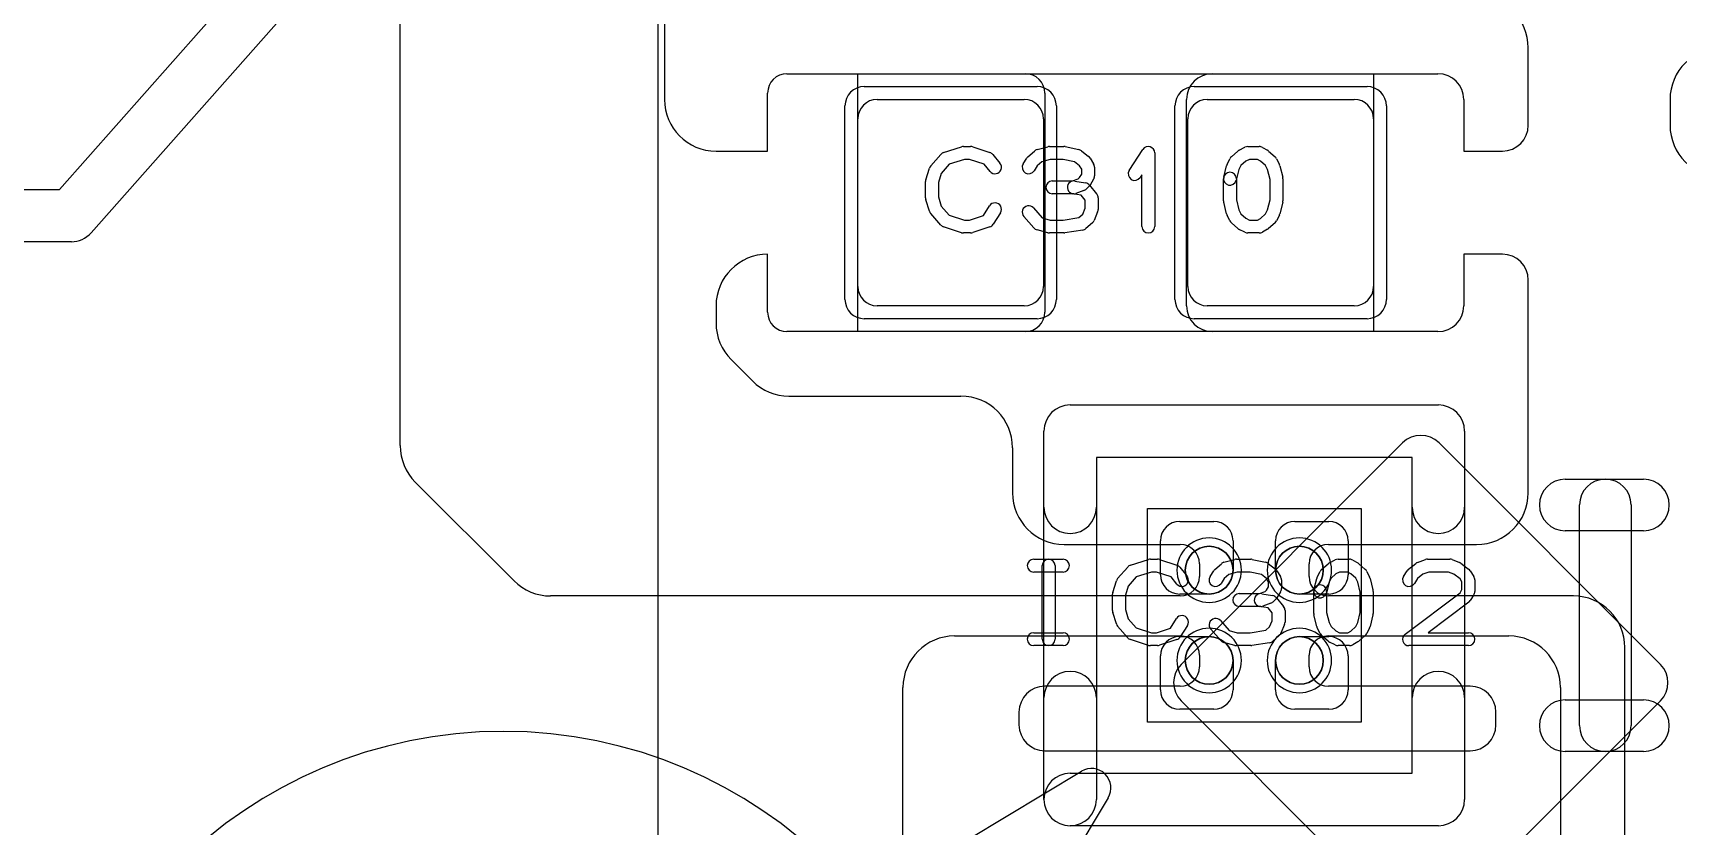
# Model space of a CAD drawing. Extents: x -3.2 to 23.2, y -0.5 to 25.
# Drawn here: x 0.08 to 6.46, y 13.43 to 16.51 of the extents above; entities that cross this region are included whole.
import ezdxf

# ---------------------------------------------------------------- set-up
doc = ezdxf.new("R2010")
doc.units = 0
for name, color, linetype in [('L1', 3, 'CONTINUOUS'), ('L4', 3, 'CONTINUOUS'), ('MetalMask-A', 176, 'CONTINUOUS'), ('PartsArea-A', 111, 'CONTINUOUS'), ('PartsSilk-A', 221, 'CONTINUOUS'), ('PartsSilk-B', 221, 'CONTINUOUS'), ('Resist-A', 2, 'CONTINUOUS'), ('Silk-A', 140, 'CONTINUOUS')]:
    doc.layers.add(name, color=color, linetype=linetype)

msp = doc.modelspace()

# ---------------------------------------------------------------- linework, layer by layer
at = {"layer": 'L1'}
for p, q in [((1.5, 14.90784), (1.5, 18.61716)), ((2.525, 16.91716), (2.525, 16.25)), ((5.875, 16.15), (5.875, 16.45)), ((2.99997, 16.35), (3.92503, 16.35)), ((4.65, 16.35), (5.525, 16.35)), ((2.925, 16.05), (2.925, 16.27503)), ((4, 16.27503), (4, 15.42497)), ((3.35, 16.25), (3.92, 16.25)), ((4.55, 15.45), (4.55, 16.25)), ((4.63, 16.25), (5.2, 16.25)), ((5.625, 16.25), (5.625, 16.05)), ((6.425, 16.25), (6.425, 16.15)), ((3.275, 15.525), (3.275, 16.175)), ((3.995, 16.175), (3.995, 15.525)), ((4.555, 15.525), (4.555, 16.175)), ((5.275, 16.175), (5.275, 15.525)), ((2.725, 16.05), (2.925, 16.05)), ((5.625, 16.05), (5.775, 16.05)), ((2.925, 15.42497), (2.925, 15.65)), ((5.775, 15.65), (5.625, 15.65)), ((5.625, 15.65), (5.625, 15.45)), ((5.875, 14.725), (5.875, 15.55)), ((2.725, 15.45), (2.725, 15.38284)), ((3.92, 15.45), (3.35, 15.45)), ((5.2, 15.45), (4.63, 15.45)), ((3.92503, 15.35), (2.99997, 15.35)), ((5.525, 15.35), (4.65, 15.35)), ((2.78358, 15.24142), (2.86642, 15.15858)), ((3.00784, 15.1), (3.675, 15.1)), ((3.875, 14.9), (3.875, 14.725)), ((1.94142, 14.38358), (1.55858, 14.76642)), ((4.5235, 14.614), (4.655, 14.614)), ((4.97, 14.614), (5.1015, 14.614)), ((4.075, 14.525), (4.52503, 14.525)), ((4.4485, 14.4075), (4.4485, 14.539)), ((4.73, 14.539), (4.73, 14.425)), ((4.895, 14.425), (4.895, 14.539)), ((5.09997, 14.525), (5.675, 14.525)), ((5.1765, 14.539), (5.1765, 14.4075)), ((4.6, 14.45003), (4.6, 14.39997)), ((5.025, 14.39997), (5.025, 14.45003)), ((4.52503, 14.325), (2.08284, 14.325)), ((4.6375, 14.3325), (4.5235, 14.3325)), ((5.1015, 14.3325), (4.9875, 14.3325)), ((6.05, 14.325), (5.09997, 14.325)), ((3.65, 14.17), (4.52503, 14.17)), ((4.5235, 14.1675), (4.6375, 14.1675)), ((4.9875, 14.1675), (5.1015, 14.1675)), ((5.09997, 14.17), (5.8, 14.17)), ((6.25, 13.025), (6.25, 14.125)), ((4.4485, 13.961), (4.4485, 14.0925)), ((4.6, 14.09503), (4.6, 14.04997)), ((4.73, 14.075), (4.73, 13.961)), ((4.895, 13.961), (4.895, 14.075)), ((5.025, 14.04997), (5.025, 14.09503)), ((5.1765, 14.0925), (5.1765, 13.961)), ((4.52503, 13.975), (4, 13.975)), ((5.65, 13.975), (5.09997, 13.975)), ((3.45, 10.85), (3.45, 13.97)), ((6, 13.97), (6, 13.375)), ((3.9, 13.875), (3.9, 13.825)), ((4.655, 13.886), (4.5235, 13.886)), ((5.1015, 13.886), (4.97, 13.886)), ((5.75, 13.825), (5.75, 13.875)), ((4, 13.725), (5.65, 13.725))]:
    msp.add_line(p, q, dxfattribs=at)
for centre in [(4.6375, 14.425), (4.9875, 14.425), (4.6375, 14.075), (4.9875, 14.075)]:
    msp.add_circle(centre, 0.0925, dxfattribs=at)
for centre, radius, start, end in [((5.675, 16.45), 0.2, 0, 90), ((6.625, 16.25), 0.2, 90, 180), ((2.99997, 16.27503), 0.07497, 90, 180), ((3.92503, 16.27503), 0.07497, 0, 90), ((4.65, 16.25), 0.1, 90, 180), ((5.525, 16.25), 0.1, 0, 90), ((2.725, 16.25), 0.2, 180, -90), ((3.35, 16.175), 0.075, 90, 180), ((3.92, 16.175), 0.075, 0, 90), ((4.63, 16.175), 0.075, 90, 180), ((5.2, 16.175), 0.075, 0, 90), ((5.775, 16.15), 0.1, -90, 0), ((6.625, 16.15), 0.2, 180, -90), ((2.925, 15.45), 0.2, 90, 180), ((5.775, 15.55), 0.1, 0, 90), ((3.35, 15.525), 0.075, 180, -90), ((3.92, 15.525), 0.075, -90, 0), ((4.63, 15.525), 0.075, 180, -90), ((5.2, 15.525), 0.075, -90, 0), ((4.65, 15.45), 0.1, 180, -90), ((5.525, 15.45), 0.1, -90, 0), ((2.925, 15.38284), 0.2, 180, -135), ((2.99997, 15.42497), 0.07497, 180, -90), ((3.92503, 15.42497), 0.07497, -90, 0), ((3.00784, 15.3), 0.2, -135, -90), ((3.675, 14.9), 0.2, 0, 90), ((1.7, 14.90784), 0.2, 180, -135), ((4.075, 14.725), 0.2, 180, -90), ((5.675, 14.725), 0.2, -90, 0), ((4.5235, 14.539), 0.075, 90, 180), ((4.655, 14.539), 0.075, 0, 90), ((4.97, 14.539), 0.075, 90, 180), ((5.1015, 14.539), 0.075, 0, 90), ((4.52503, 14.45003), 0.07497, 0, 90), ((5.09997, 14.45003), 0.07497, 90, 180), ((4.6375, 14.425), 0.0925, -90, 0), ((4.9875, 14.425), 0.0925, 180, -90), ((2.08284, 14.525), 0.2, -135, -90), ((4.5235, 14.4075), 0.075, 180, -90), ((4.52503, 14.39997), 0.07497, -90, 0), ((5.09997, 14.39997), 0.07497, 180, -90), ((5.1015, 14.4075), 0.075, -90, 0), ((6.05, 14.125), 0.2, 0, 90), ((3.65, 13.97), 0.2, 90, 180), ((4.5235, 14.0925), 0.075, 90, 180), ((4.52503, 14.09503), 0.07497, 0, 90), ((4.6375, 14.075), 0.0925, 0, 90), ((4.9875, 14.075), 0.0925, 90, 180), ((5.09997, 14.09503), 0.07497, 90, 180), ((5.1015, 14.0925), 0.075, 0, 90), ((5.8, 13.97), 0.2, 0, 90), ((4.52503, 14.04997), 0.07497, -90, 0), ((5.09997, 14.04997), 0.07497, 180, -90), ((4, 13.875), 0.1, 90, 180), ((5.65, 13.875), 0.1, 0, 90), ((4.5235, 13.961), 0.075, 180, -90), ((4.655, 13.961), 0.075, -90, 0), ((4.97, 13.961), 0.075, 180, -90), ((5.1015, 13.961), 0.075, -90, 0), ((4, 13.825), 0.1, 180, -90), ((5.65, 13.825), 0.1, -90, 0)]:
    msp.add_arc(centre, radius, start, end, dxfattribs=at)
at = {"layer": 'L4'}
for p, q in [((2.5, 13.2103), (2.5, 21.34148)), ((5.38763, 14.9185), (4.52904, 14.05991)), ((6.38762, 14.05991), (5.52903, 14.9185)), ((4.52904, 13.91849), (5.38762, 13.05991)), ((5.52904, 13.05991), (6.38762, 13.91849))]:
    msp.add_line(p, q, dxfattribs=at)
for centre, radius, start, end in [((5.45833, 14.8478), 0.09998, 45, 135), ((4.59975, 13.9892), 0.1, 135, -135), ((6.31691, 13.9892), 0.1, -45, 45)]:
    msp.add_arc(centre, radius, start, end, dxfattribs=at)
at = {"layer": 'MetalMask-A'}
for p, q in [((3.35, 16.25), (3.92, 16.25)), ((4.63, 16.25), (5.2, 16.25)), ((3.275, 15.525), (3.275, 16.175)), ((3.995, 16.175), (3.995, 15.525)), ((4.555, 15.525), (4.555, 16.175)), ((5.275, 16.175), (5.275, 15.525)), ((3.92, 15.45), (3.35, 15.45)), ((5.2, 15.45), (4.63, 15.45))]:
    msp.add_line(p, q, dxfattribs=at)
for centre, radius, start, end in [((3.35, 16.175), 0.075, 90, 180), ((3.92, 16.175), 0.075, 0, 90), ((4.63, 16.175), 0.075, 90, 180), ((5.2, 16.175), 0.075, 0, 90), ((3.35, 15.525), 0.075, 180, -90), ((3.92, 15.525), 0.075, -90, 0), ((4.63, 15.525), 0.075, 180, -90), ((5.2, 15.525), 0.075, -90, 0), ((4.6375, 14.425), 0.0925, 0, 180), ((4.9875, 14.425), 0.0925, 0, 180), ((4.6375, 14.425), 0.0925, 180, 0), ((4.9875, 14.425), 0.0925, 180, 0), ((4.6375, 14.075), 0.0925, 0, 180), ((4.9875, 14.075), 0.0925, 0, 180), ((4.6375, 14.075), 0.0925, 180, 0), ((4.9875, 14.075), 0.0925, 180, 0)]:
    msp.add_arc(centre, radius, start, end, dxfattribs=at)
at = {"layer": 'PartsArea-A'}
for p, q in [((3.275, 15.35), (3.275, 16.35)), ((3.275, 16.35), (5.275, 16.35)), ((5.275, 16.35), (5.275, 15.35)), ((5.275, 15.35), (3.275, 15.35)), ((4.3985, 13.836), (4.3985, 14.664)), ((4.3985, 14.664), (5.2265, 14.664)), ((5.2265, 14.664), (5.2265, 13.836)), ((5.2265, 13.836), (4.3985, 13.836))]:
    msp.add_line(p, q, dxfattribs=at)
at = {"layer": 'PartsSilk-A'}
for p, q in [((3.55758, 15.99239), (3.59647, 16.03683)), ((3.60766, 16.04418), (3.6771, 16.0664)), ((3.68862, 16.01759), (3.62952, 15.99868)), ((3.68472, 16.06759), (3.7125, 16.06759)), ((3.70844, 16.01759), (3.68862, 16.01759)), ((3.76452, 15.9989), (3.70844, 16.01759)), ((3.7204, 16.06631), (3.78707, 16.04409)), ((3.79838, 16.03637), (3.82615, 16.00304)), ((3.9163, 16.00029), (3.93019, 16.02251)), ((3.93478, 16.02795), (3.95978, 16.05017)), ((3.96995, 16.05564), (4.01162, 16.06675)), ((4.02134, 16.01759), (3.98856, 16.00885)), ((4.01806, 16.06759), (4.07361, 16.06759)), ((4.07101, 16.01759), (4.02134, 16.01759)), ((4.11542, 16.00824), (4.07101, 16.01759)), ((4.07876, 16.06705), (4.13154, 16.05594)), ((4.14201, 16.051), (4.16979, 16.02878)), ((4.17537, 16.02251), (4.18926, 16.00029)), ((4.32763, 15.9747), (4.38041, 16.05618)), ((4.42639, 16.04259), (4.42639, 15.75741)), ((4.70681, 15.99822), (4.71792, 16.02044)), ((4.72367, 16.02795), (4.74867, 16.05017)), ((4.7541, 16.05384), (4.77632, 16.06495)), ((4.7934, 16.01759), (4.77942, 16.0106)), ((4.7875, 16.06759), (4.83194, 16.06759)), ((4.8253, 16.01759), (4.7934, 16.01759)), ((4.83673, 16.01106), (4.8253, 16.01759)), ((4.84434, 16.0643), (4.86379, 16.05319)), ((4.868, 16.05017), (4.893, 16.02795)), ((4.89875, 16.02044), (4.90986, 15.99822)), ((3.53864, 15.93894), (3.55253, 15.98339)), ((3.59868, 15.96344), (3.5875, 15.92766)), ((3.62952, 15.99868), (3.59868, 15.96344)), ((3.78773, 15.97104), (3.76452, 15.9989)), ((3.97068, 15.99296), (3.9587, 15.97379)), ((3.98856, 16.00885), (3.97068, 15.99296)), ((4.13523, 15.9924), (4.11542, 16.00824)), ((4.13448, 15.94715), (4.14306, 15.96087)), ((4.14306, 15.97987), (4.13523, 15.9924)), ((4.14306, 15.96087), (4.14306, 15.97987)), ((4.19306, 15.98704), (4.19306, 15.9537)), ((4.37639, 15.95801), (4.36959, 15.94752)), ((4.37639, 15.75741), (4.37639, 15.95801)), ((4.69381, 15.94865), (4.70492, 15.9931)), ((4.75276, 15.97831), (4.74231, 15.93653)), ((4.76049, 15.99377), (4.75276, 15.97831)), ((4.77942, 16.0106), (4.76049, 15.99377)), ((4.85618, 15.99377), (4.83673, 16.01106)), ((4.86391, 15.97831), (4.85618, 15.99377)), ((4.87361, 15.93951), (4.86391, 15.97831)), ((4.91175, 15.9931), (4.92286, 15.94865)), ((3.5375, 15.86852), (3.5375, 15.93148)), ((3.5875, 15.92766), (3.5875, 15.87234)), ((4.02917, 15.93426), (4.1081, 15.93426)), ((4.1081, 15.93426), (4.1293, 15.94197)), ((4.11688, 15.93387), (4.15855, 15.92646)), ((4.1516, 15.89687), (4.12104, 15.88576)), ((4.1293, 15.94197), (4.13448, 15.94715)), ((4.17185, 15.9138), (4.16074, 15.90269)), ((4.17338, 15.91785), (4.20115, 15.88452)), ((4.18926, 15.94045), (4.17537, 15.91823)), ((4.69306, 15.85741), (4.69306, 15.94259)), ((4.74306, 15.94259), (4.74306, 15.86049)), ((4.87361, 15.86049), (4.87361, 15.93951)), ((4.92361, 15.94259), (4.92361, 15.85741)), ((3.55253, 15.81661), (3.53864, 15.86106)), ((3.5875, 15.87234), (3.59868, 15.83656)), ((3.59868, 15.83656), (3.62952, 15.80132)), ((3.76273, 15.8005), (3.78574, 15.83732)), ((3.95631, 15.82942), (3.99019, 15.79071)), ((4.1125, 15.88426), (4.02917, 15.88426)), ((4.14081, 15.87883), (4.10812, 15.88465)), ((4.15694, 15.85947), (4.14081, 15.87883)), ((4.14718, 15.80563), (4.15694, 15.82907)), ((4.15694, 15.82907), (4.15694, 15.85947)), ((4.20694, 15.86852), (4.20694, 15.82407)), ((4.70492, 15.8069), (4.69381, 15.85135)), ((4.74306, 15.86049), (4.75276, 15.82169)), ((4.86391, 15.82169), (4.87361, 15.86049)), ((4.92286, 15.85135), (4.91175, 15.8069)), ((3.59647, 15.76317), (3.55758, 15.80761)), ((3.62952, 15.80132), (3.68862, 15.78241)), ((3.68862, 15.78241), (3.70844, 15.78241)), ((3.70844, 15.78241), (3.76273, 15.8005)), ((3.82814, 15.81082), (3.80037, 15.76638)), ((3.95758, 15.75206), (3.91869, 15.7965)), ((3.99019, 15.79071), (4.02134, 15.78241)), ((4.02134, 15.78241), (4.07162, 15.78241)), ((4.07162, 15.78241), (4.13191, 15.79205)), ((4.13191, 15.79205), (4.14718, 15.80563)), ((4.18467, 15.77205), (4.15967, 15.74983)), ((4.20502, 15.81446), (4.19114, 15.78113)), ((4.71792, 15.77956), (4.70681, 15.80178)), ((4.74867, 15.74983), (4.72367, 15.77205)), ((4.75276, 15.82169), (4.76049, 15.80623)), ((4.76049, 15.80623), (4.77942, 15.7894)), ((4.77942, 15.7894), (4.7934, 15.78241)), ((4.7934, 15.78241), (4.8253, 15.78241)), ((4.8253, 15.78241), (4.83673, 15.78894)), ((4.83673, 15.78894), (4.85618, 15.80623)), ((4.85618, 15.80623), (4.86391, 15.82169)), ((4.893, 15.77205), (4.868, 15.74983)), ((4.90986, 15.80178), (4.89875, 15.77956)), ((3.6771, 15.7336), (3.60766, 15.75582)), ((3.7125, 15.73241), (3.68472, 15.73241)), ((3.78707, 15.75591), (3.7204, 15.73369)), ((4.01162, 15.73325), (3.96995, 15.74436)), ((4.07361, 15.73241), (4.01806, 15.73241)), ((4.14701, 15.74383), (4.07756, 15.73272)), ((4.77632, 15.73505), (4.7541, 15.74616)), ((4.83194, 15.73241), (4.7875, 15.73241)), ((4.86379, 15.74681), (4.84434, 15.7357)), ((4.0985, 15.0656), (5.5265, 15.0656)), ((3.9969, 14.66919), (3.9969, 14.964)), ((5.6281, 14.964), (5.6281, 14.66919)), ((5.4249, 14.8624), (4.2001, 14.8624)), ((4.2001, 14.8624), (4.2001, 14.66919)), ((5.4249, 14.66919), (5.4249, 14.8624)), ((3.95694, 14.46759), (4.07083, 14.46759)), ((3.99028, 14.15741), (3.99028, 14.44259)), ((4.04028, 14.44259), (4.04028, 14.15741)), ((4.28258, 14.39239), (4.32147, 14.43683)), ((4.33266, 14.44418), (4.4021, 14.4664)), ((4.40972, 14.46759), (4.4375, 14.46759)), ((4.4454, 14.46631), (4.51207, 14.44409)), ((4.52338, 14.43637), (4.55115, 14.40304)), ((4.6413, 14.40029), (4.65519, 14.42251)), ((4.65978, 14.42795), (4.68478, 14.45017)), ((4.69495, 14.45564), (4.73662, 14.46675)), ((4.74306, 14.46759), (4.79861, 14.46759)), ((4.80376, 14.46705), (4.85654, 14.45594)), ((4.86701, 14.451), (4.89479, 14.42878)), ((4.90037, 14.42251), (4.91426, 14.40029)), ((5.07367, 14.42795), (5.09867, 14.45017)), ((5.1041, 14.45384), (5.12632, 14.46495)), ((5.1375, 14.46759), (5.18194, 14.46759)), ((5.19434, 14.4643), (5.21379, 14.45319)), ((5.218, 14.45017), (5.243, 14.42795)), ((5.3913, 14.40029), (5.40519, 14.42251)), ((5.41077, 14.42878), (5.43855, 14.451)), ((5.44563, 14.45497), (5.47618, 14.46608)), ((5.48472, 14.46759), (5.57083, 14.46759)), ((5.58011, 14.4658), (5.60789, 14.45469)), ((5.61331, 14.4517), (5.64387, 14.42948)), ((5.65037, 14.42251), (5.66426, 14.40029)), ((4.07083, 14.41759), (3.95694, 14.41759)), ((4.26364, 14.33894), (4.27753, 14.38339)), ((4.32368, 14.36344), (4.3125, 14.32766)), ((4.35452, 14.39868), (4.32368, 14.36344)), ((4.41362, 14.41759), (4.35452, 14.39868)), ((4.43344, 14.41759), (4.41362, 14.41759)), ((4.48952, 14.3989), (4.43344, 14.41759)), ((4.51273, 14.37104), (4.48952, 14.3989)), ((4.69568, 14.39296), (4.6837, 14.37379)), ((4.71356, 14.40885), (4.69568, 14.39296)), ((4.74634, 14.41759), (4.71356, 14.40885)), ((4.79601, 14.41759), (4.74634, 14.41759)), ((4.84042, 14.40824), (4.79601, 14.41759)), ((4.86023, 14.3924), (4.84042, 14.40824)), ((4.85948, 14.34715), (4.86806, 14.36087)), ((4.86806, 14.37987), (4.86023, 14.3924)), ((4.86806, 14.36087), (4.86806, 14.37987)), ((4.91806, 14.38704), (4.91806, 14.3537)), ((5.04381, 14.34865), (5.05492, 14.3931)), ((5.05681, 14.39822), (5.06792, 14.42044)), ((5.10276, 14.37831), (5.09231, 14.33653)), ((5.11049, 14.39377), (5.10276, 14.37831)), ((5.12942, 14.4106), (5.11049, 14.39377)), ((5.1434, 14.41759), (5.12942, 14.4106)), ((5.1753, 14.41759), (5.1434, 14.41759)), ((5.18673, 14.41106), (5.1753, 14.41759)), ((5.20618, 14.39377), (5.18673, 14.41106)), ((5.21391, 14.37831), (5.20618, 14.39377)), ((5.22361, 14.33951), (5.21391, 14.37831)), ((5.24875, 14.42044), (5.25986, 14.39822)), ((5.26175, 14.3931), (5.27286, 14.34865)), ((5.44533, 14.3924), (5.4337, 14.37379)), ((5.46658, 14.40939), (5.44533, 14.3924)), ((5.48912, 14.41759), (5.46658, 14.40939)), ((5.56602, 14.41759), (5.48912, 14.41759)), ((5.58643, 14.40943), (5.56602, 14.41759)), ((5.61054, 14.39189), (5.58643, 14.40943)), ((5.61806, 14.37987), (5.61054, 14.39189)), ((5.61806, 14.34976), (5.61806, 14.37987)), ((5.66806, 14.38704), (5.66806, 14.34259)), ((4.2625, 14.26852), (4.2625, 14.33148)), ((4.3125, 14.32766), (4.3125, 14.27234)), ((4.75417, 14.33426), (4.8331, 14.33426)), ((4.8331, 14.33426), (4.8543, 14.34197)), ((4.84188, 14.33387), (4.88355, 14.32646)), ((4.8766, 14.29687), (4.84604, 14.28576)), ((4.8543, 14.34197), (4.85948, 14.34715)), ((4.89685, 14.3138), (4.88574, 14.30269)), ((4.89838, 14.31785), (4.92615, 14.28452)), ((4.91426, 14.34045), (4.90037, 14.31823)), ((5.04306, 14.25741), (5.04306, 14.34259)), ((5.09306, 14.34259), (5.09306, 14.26049)), ((5.22361, 14.26049), (5.22361, 14.33951)), ((5.27361, 14.34259), (5.27361, 14.25741)), ((5.39747, 14.17739), (5.61043, 14.33756)), ((5.6442, 14.30039), (5.48733, 14.18241)), ((5.61043, 14.33756), (5.61806, 14.34976)), ((5.66426, 14.32934), (5.65037, 14.30712)), ((4.27753, 14.21661), (4.26364, 14.26106)), ((4.3125, 14.27234), (4.32368, 14.23656)), ((4.32368, 14.23656), (4.35452, 14.20132)), ((4.48773, 14.2005), (4.51074, 14.23732)), ((4.68131, 14.22942), (4.71519, 14.19071)), ((4.8375, 14.28426), (4.75417, 14.28426)), ((4.86581, 14.27883), (4.83312, 14.28465)), ((4.88194, 14.25947), (4.86581, 14.27883)), ((4.87218, 14.20563), (4.88194, 14.22907)), ((4.88194, 14.22907), (4.88194, 14.25947)), ((4.93194, 14.26852), (4.93194, 14.22407)), ((5.05492, 14.2069), (5.04381, 14.25135)), ((5.09306, 14.26049), (5.10276, 14.22169)), ((5.21391, 14.22169), (5.22361, 14.26049)), ((5.27286, 14.25135), (5.26175, 14.2069)), ((3.95694, 14.18241), (4.07083, 14.18241)), ((4.32147, 14.16317), (4.28258, 14.20761)), ((4.35452, 14.20132), (4.41362, 14.18241)), ((4.41362, 14.18241), (4.43344, 14.18241)), ((4.43344, 14.18241), (4.48773, 14.2005)), ((4.55314, 14.21082), (4.52537, 14.16638)), ((4.68258, 14.15206), (4.64369, 14.1965)), ((4.71519, 14.19071), (4.74634, 14.18241)), ((4.74634, 14.18241), (4.79662, 14.18241)), ((4.79662, 14.18241), (4.85691, 14.19205)), ((4.85691, 14.19205), (4.87218, 14.20563)), ((4.90967, 14.17205), (4.88467, 14.14983)), ((4.93002, 14.21446), (4.91614, 14.18113)), ((5.06792, 14.17956), (5.05681, 14.20178)), ((5.09867, 14.14983), (5.07367, 14.17205)), ((5.10276, 14.22169), (5.11049, 14.20623)), ((5.11049, 14.20623), (5.12942, 14.1894)), ((5.12942, 14.1894), (5.1434, 14.18241)), ((5.1434, 14.18241), (5.1753, 14.18241)), ((5.1753, 14.18241), (5.18673, 14.18894)), ((5.18673, 14.18894), (5.20618, 14.20623)), ((5.20618, 14.20623), (5.21391, 14.22169)), ((5.243, 14.17205), (5.218, 14.14983)), ((5.25986, 14.20178), (5.24875, 14.17956)), ((5.48733, 14.18241), (5.64306, 14.18241)), ((4.07083, 14.13241), (3.95694, 14.13241)), ((4.4021, 14.1336), (4.33266, 14.15582)), ((4.4375, 14.13241), (4.40972, 14.13241)), ((4.51207, 14.15591), (4.4454, 14.13369)), ((4.73662, 14.13325), (4.69495, 14.14436)), ((4.79861, 14.13241), (4.74306, 14.13241)), ((4.87201, 14.14383), (4.80256, 14.13272)), ((5.12632, 14.13505), (5.1041, 14.14616)), ((5.18194, 14.13241), (5.1375, 14.13241)), ((5.21379, 14.14681), (5.19434, 14.1357)), ((5.64306, 14.13241), (5.4125, 14.13241)), ((3.9969, 13.536), (3.9969, 13.93081)), ((4.2001, 13.93081), (4.2001, 13.536)), ((5.4249, 13.6376), (5.4249, 13.93081)), ((5.6281, 13.93081), (5.6281, 13.536)), ((4.0985, 13.6376), (5.4249, 13.6376)), ((5.5265, 13.4344), (4.0985, 13.4344))]:
    msp.add_line(p, q, dxfattribs=at)
for centre, radius, start, end in [((3.61528, 16.02037), 0.025, 107.746418, 138.811918), ((3.68472, 16.04259), 0.025, 90, 107.746418), ((3.7125, 16.04259), 0.025, 71.579545, 90), ((3.77917, 16.02037), 0.025, 39.790899, 71.579545), ((3.95139, 16.00926), 0.025, 131.627831, 147.989981), ((3.97639, 16.03148), 0.025, 104.925513, 131.630694), ((4.01806, 16.04259), 0.025, 90, 104.92885), ((4.07361, 16.04259), 0.025, 78.110161, 90), ((4.12639, 16.03148), 0.025, 51.333033, 78.112983), ((4.15417, 16.00926), 0.025, 32.005383, 51.345223), ((4.40139, 16.04259), 0.025, 0, 147.066193), ((4.74028, 16.00926), 0.025, 131.627831, 153.434949), ((4.76528, 16.03148), 0.025, 116.565051, 131.62783), ((4.7875, 16.04259), 0.025, 90, 116.565051), ((4.83194, 16.04259), 0.025, 60.266489, 90), ((4.85139, 16.03148), 0.025, 48.372169, 60.266489), ((4.87639, 16.00926), 0.025, 26.565051, 48.37217), ((3.57639, 15.97593), 0.025, 138.811918, 162.637772), ((3.80694, 15.98704), 0.025, -140.209101, 39.800498), ((3.9375, 15.98704), 0.025, 147.994617, -32.010019), ((4.16806, 15.98704), 0.025, 0, 32.010019), ((4.16806, 15.9537), 0.025, -32.005383, 0), ((4.34861, 15.96111), 0.025, 147.066457, -32.933807), ((4.71806, 15.94259), 0.025, 0, 180), ((4.72917, 15.98704), 0.025, 153.434949, 165.969316), ((4.8875, 15.98704), 0.025, 14.030684, 26.565051), ((3.5625, 15.93148), 0.025, 162.637772, 180), ((4.02917, 15.90926), 0.025, 90, -90), ((4.1125, 15.90926), 0.025, 79.908369, -100.083264), ((4.14306, 15.92037), 0.025, -70.02864, -45), ((4.15417, 15.90185), 0.025, 39.790899, 79.916736), ((4.15417, 15.93148), 0.025, -45, -32.010019), ((4.71806, 15.94259), 0.025, 165.969316, -14.03321), ((4.89861, 15.94259), 0.025, 0, 14.030684), ((3.5625, 15.86852), 0.025, 180, -162.637772), ((3.80694, 15.82407), 0.025, -32.005383, 147.999253), ((3.9375, 15.81296), 0.025, 41.188082, -138.810424), ((4.1125, 15.90926), 0.025, -90, -70.02141), ((4.18194, 15.86852), 0.025, 0, 39.800498), ((4.71806, 15.85741), 0.025, 180, -165.969316), ((4.89861, 15.85741), 0.025, -14.030684, 0), ((3.57639, 15.82407), 0.025, -162.637772, -138.811918), ((3.61528, 15.77963), 0.025, -138.811918, -107.746418), ((3.77917, 15.77963), 0.025, -71.579545, -32.005383), ((4.16806, 15.79074), 0.025, -48.372169, -22.608878), ((4.18194, 15.82407), 0.025, -22.605762, 0), ((4.72917, 15.81296), 0.025, -165.969316, -153.434949), ((4.74028, 15.79074), 0.025, -153.434949, -131.62783), ((4.87639, 15.79074), 0.025, -48.372169, -26.565051), ((4.8875, 15.81296), 0.025, -26.565051, -14.030684), ((3.68472, 15.75741), 0.025, -107.746418, -90), ((3.7125, 15.75741), 0.025, -90, -71.579545), ((3.97639, 15.76852), 0.025, -138.811918, -104.92885), ((4.01806, 15.75741), 0.025, -104.925513, -90), ((4.07361, 15.75741), 0.025, -90, -80.911332), ((4.14306, 15.76852), 0.025, -80.910628, -48.369306), ((4.40139, 15.75741), 0.025, 180, 0), ((4.76528, 15.76852), 0.025, -131.627831, -116.565051), ((4.7875, 15.75741), 0.025, -116.565051, -90), ((4.83194, 15.75741), 0.025, -90, -60.266489), ((4.85139, 15.76852), 0.025, -60.266489, -48.37217), ((4.0985, 14.964), 0.1016, 90, 180), ((5.5265, 14.964), 0.1016, 0, 90), ((4.0985, 14.66919), 0.1016, 180, 0), ((5.5265, 14.66919), 0.1016, 180, 0), ((3.95694, 14.44259), 0.025, 90, -90), ((4.01528, 14.44259), 0.025, 0, 180), ((4.07083, 14.44259), 0.025, -90, 90), ((4.34028, 14.42037), 0.025, 107.746418, 138.811918), ((4.40972, 14.44259), 0.025, 90, 107.746418), ((4.4375, 14.44259), 0.025, 71.579545, 90), ((4.50417, 14.42037), 0.025, 39.790899, 71.579545), ((4.67639, 14.40926), 0.025, 131.627831, 147.989981), ((4.70139, 14.43148), 0.025, 104.925513, 131.630694), ((4.74306, 14.44259), 0.025, 90, 104.92885), ((4.79861, 14.44259), 0.025, 78.110161, 90), ((4.85139, 14.43148), 0.025, 51.333033, 78.112983), ((4.87917, 14.40926), 0.025, 32.005383, 51.345223), ((5.09028, 14.40926), 0.025, 131.627831, 153.434949), ((5.11528, 14.43148), 0.025, 116.565051, 131.62783), ((5.1375, 14.44259), 0.025, 90, 116.565051), ((5.18194, 14.44259), 0.025, 60.266489, 90), ((5.20139, 14.43148), 0.025, 48.372169, 60.266489), ((5.22639, 14.40926), 0.025, 26.565051, 48.37217), ((5.42639, 14.40926), 0.025, 128.666967, 147.989981), ((5.45417, 14.43148), 0.025, 109.97919, 128.654777), ((5.48472, 14.44259), 0.025, 90, 109.984612), ((5.57083, 14.44259), 0.025, 68.207103, 90), ((5.59861, 14.43148), 0.025, 53.982737, 68.202147), ((5.62917, 14.40926), 0.025, 32.005383, 53.979316), ((4.30139, 14.37593), 0.025, 138.811918, 162.637772), ((4.53194, 14.38704), 0.025, -140.209101, 39.800498), ((4.6625, 14.38704), 0.025, 147.994617, -32.010019), ((4.89306, 14.38704), 0.025, 0, 32.010019), ((5.06806, 14.34259), 0.025, 0, 180), ((5.07917, 14.38704), 0.025, 153.434949, 165.969316), ((5.2375, 14.38704), 0.025, 14.030684, 26.565051), ((5.4125, 14.38704), 0.025, 147.994617, -32.010019), ((5.64306, 14.38704), 0.025, 0, 32.010019), ((4.2875, 14.33148), 0.025, 162.637772, 180), ((4.75417, 14.30926), 0.025, 90, -90), ((4.8375, 14.30926), 0.025, 79.908369, -100.083264), ((4.86806, 14.32037), 0.025, -70.02864, -45), ((4.87917, 14.30185), 0.025, 39.790899, 79.916736), ((4.87917, 14.33148), 0.025, -45, -32.010019), ((4.89306, 14.3537), 0.025, -32.005383, 0), ((5.06806, 14.34259), 0.025, 165.969316, -14.03321), ((5.24861, 14.34259), 0.025, 0, 14.030684), ((5.62917, 14.32037), 0.025, -53.047603, -32.010019), ((5.64306, 14.34259), 0.025, -32.005383, 0), ((4.2875, 14.26852), 0.025, 180, -162.637772), ((4.53194, 14.22407), 0.025, -32.005383, 147.999253), ((4.6625, 14.21296), 0.025, 41.188082, -138.810424), ((4.8375, 14.30926), 0.025, -90, -70.02141), ((4.90694, 14.26852), 0.025, 0, 39.800498), ((5.06806, 14.25741), 0.025, 180, -165.969316), ((5.24861, 14.25741), 0.025, -14.030684, 0), ((3.95694, 14.15741), 0.025, 90, -90), ((4.07083, 14.15741), 0.025, -90, 90), ((4.30139, 14.22407), 0.025, -162.637772, -138.811918), ((4.50417, 14.17963), 0.025, -71.579545, -32.005383), ((4.89306, 14.19074), 0.025, -48.372169, -22.608878), ((4.90694, 14.22407), 0.025, -22.605762, 0), ((5.07917, 14.21296), 0.025, -165.969316, -153.434949), ((5.09028, 14.19074), 0.025, -153.434949, -131.62783), ((5.22639, 14.19074), 0.025, -48.372169, -26.565051), ((5.2375, 14.21296), 0.025, -26.565051, -14.030684), ((5.4125, 14.15741), 0.025, 126.952397, -90), ((5.64306, 14.15741), 0.025, -90, 90), ((4.01528, 14.15741), 0.025, 180, 0), ((4.34028, 14.17963), 0.025, -138.811918, -107.746418), ((4.40972, 14.15741), 0.025, -107.746418, -90), ((4.4375, 14.15741), 0.025, -90, -71.579545), ((4.70139, 14.16852), 0.025, -138.811918, -104.92885), ((4.74306, 14.15741), 0.025, -104.925513, -90), ((4.79861, 14.15741), 0.025, -90, -80.911332), ((4.86806, 14.16852), 0.025, -80.910628, -48.369306), ((5.11528, 14.16852), 0.025, -131.627831, -116.565051), ((5.1375, 14.15741), 0.025, -116.565051, -90), ((5.18194, 14.15741), 0.025, -90, -60.266489), ((5.20139, 14.16852), 0.025, -60.266489, -48.37217), ((4.0985, 13.93081), 0.1016, 0, 180), ((5.5265, 13.93081), 0.1016, 0, 180), ((4.0985, 13.536), 0.1016, 90, -90), ((4.0985, 13.536), 0.1016, 180, 0), ((5.5265, 13.536), 0.1016, -90, 0)]:
    msp.add_arc(centre, radius, start, end, dxfattribs=at)
at = {"layer": 'PartsSilk-B'}
for p, q in [((0.17908, 15.9016), (5.43356, 21.83796)), ((5.58572, 21.70328), (0.30091, 15.73266)), ((-3.05, 15.9016), (0.17908, 15.9016)), ((0.22483, 15.6984), (-2.9484, 15.6984))]:
    msp.add_line(p, q, dxfattribs=at)
msp.add_arc((0.22483, 15.8), 0.1016, -90, -41.513194, dxfattribs=at)
at = {"layer": 'Resist-A'}
for p, q in [((3.3, 16.3), (3.97, 16.3)), ((4.58, 16.3), (5.25, 16.3)), ((3.225, 15.475), (3.225, 16.225)), ((4.045, 16.225), (4.045, 15.475)), ((4.505, 15.475), (4.505, 16.225)), ((5.325, 16.225), (5.325, 15.475)), ((3.97, 15.4), (3.3, 15.4)), ((5.25, 15.4), (4.58, 15.4))]:
    msp.add_line(p, q, dxfattribs=at)
for centre, radius, start, end in [((3.3, 16.225), 0.075, 90, 180), ((3.97, 16.225), 0.075, 0, 90), ((4.58, 16.225), 0.075, 90, 180), ((5.25, 16.225), 0.075, 0, 90), ((3.3, 15.475), 0.075, 180, -90), ((3.97, 15.475), 0.075, -90, 0), ((4.58, 15.475), 0.075, 180, -90), ((5.25, 15.475), 0.075, -90, 0), ((4.6375, 14.425), 0.125, 0, 180), ((4.9875, 14.425), 0.125, 0, 180), ((4.6375, 14.425), 0.125, 180, 0), ((4.9875, 14.425), 0.125, 180, 0), ((4.6375, 14.075), 0.125, 0, 180), ((4.9875, 14.075), 0.125, 0, 180), ((4.6375, 14.075), 0.125, 180, 0), ((4.9875, 14.075), 0.125, 180, 0)]:
    msp.add_arc(centre, radius, start, end, dxfattribs=at)
at = {"layer": 'Silk-A'}
for p, q in [((4.0985, 15.0656), (5.5265, 15.0656)), ((3.9969, 13.536), (3.9969, 14.964)), ((5.6281, 14.964), (5.6281, 13.536)), ((5.4249, 14.8624), (4.2001, 14.8624)), ((4.2001, 14.8624), (4.2001, 13.536)), ((5.4249, 13.6376), (5.4249, 14.8624)), ((6.01852, 14.77778), (6.32222, 14.77778)), ((6.07407, 13.82222), (6.07407, 14.67778)), ((6.27407, 14.67778), (6.27407, 13.82222)), ((6.32222, 14.57778), (6.01852, 14.57778)), ((6.01852, 13.92222), (6.32222, 13.92222)), ((6.32222, 13.72222), (6.01852, 13.72222)), ((3.54559, 13.28735), (4.14275, 13.64565)), ((4.0985, 13.6376), (5.4249, 13.6376)), ((4.24565, 13.54275), (3.8822, 12.937)), ((5.5265, 13.4344), (4.0985, 13.4344))]:
    msp.add_line(p, q, dxfattribs=at)
for centre, radius, start, end in [((4.0985, 14.964), 0.1016, 90, 180), ((5.5265, 14.964), 0.1016, 0, 90), ((6.01852, 14.67778), 0.1, 90, -90), ((6.17407, 14.67778), 0.1, 0, 180), ((6.32222, 14.67778), 0.1, -90, 90), ((6.01852, 13.82222), 0.1, 90, -90), ((6.32222, 13.82222), 0.1, -90, 90), ((1.9, 12), 1.8, 0, 180), ((6.17407, 13.82222), 0.1, 180, 0), ((4.18134, 13.58134), 0.075, -30.966377, 120.963954), ((4.0985, 13.536), 0.1016, 90, -90), ((4.0985, 13.536), 0.1016, 180, 0), ((5.5265, 13.536), 0.1016, -90, 0)]:
    msp.add_arc(centre, radius, start, end, dxfattribs=at)

doc.saveas('drawing.dxf')
